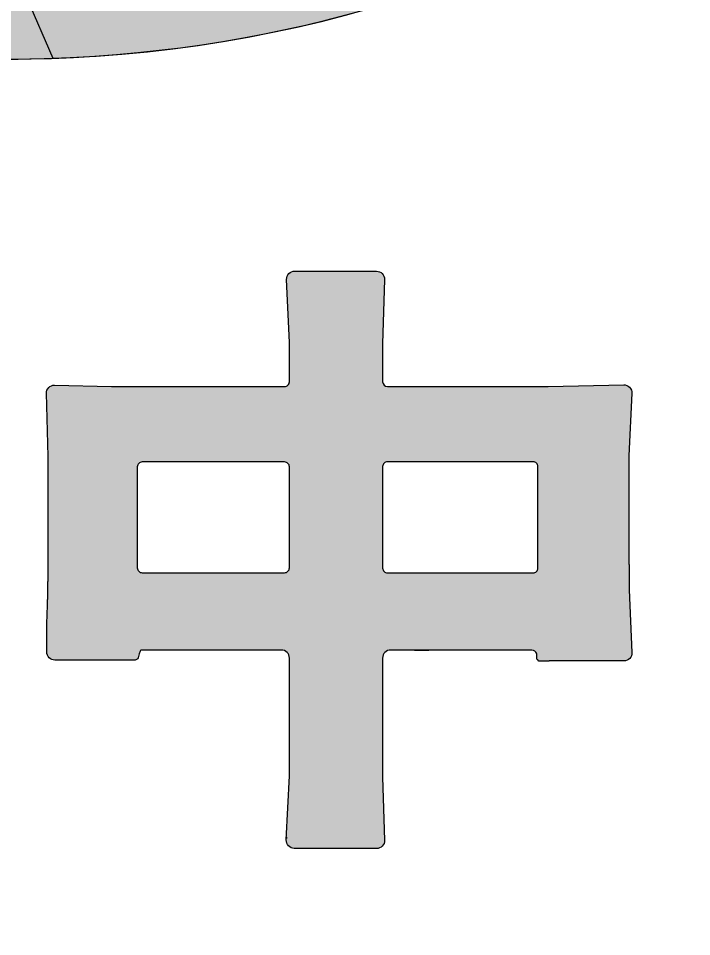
# Model space of a CAD drawing. Extents: x -109840 to 130597, y -3373 to 200909.
# Drawn here: x 115035 to 115451, y 3498 to 4066 of the extents above; entities that cross this region are included whole.
import ezdxf
from ezdxf.enums import TextEntityAlignment as Align

# ---------------------------------------------------------------- set-up
doc = ezdxf.new("R2010")
doc.units = 0
doc.header["$LTSCALE"] = 1000
doc.layers.get('0').update_dxf_attribs({"linetype": 'CONTINUOUS'})
doc.layers.get('Defpoints').update_dxf_attribs({"linetype": 'CONTINUOUS'})
doc.layers.add('DIM', color=3, linetype='CONTINUOUS', lineweight=0)
doc.layers.add('HFZT', color=5, linetype='CONTINUOUS', lineweight=15)
doc.styles.add('TSSD_Dimension', font='tssdeng.shx', dxfattribs={"width": 0.7, "bigfont": 'hztxt.shx'})
doc.styles.add('TSSD_NORM', font='tssdeng.shx', dxfattribs={"width": 0.7, "bigfont": 'hztxt.shx'})
doc.dimstyles.new('TSSD_100_100', dxfattribs={"dimtxt": 300, "dimasz": 100, "dimexe": 100, "dimexo": 250, "dimgap": 100, "dimtad": 1, "dimdec": 0, "dimzin": 0, "dimdsep": 46, "dimtxsty": 'TSSD_Dimension', "dimblk": 'ARCHTICK', "dimblk1": 'ARCHTICK', "dimblk2": 'ARCHTICK', "dimcen": 0, "dimdle": 100, "dimclrt": 7, "dimadec": 0, "dimazin": 0, "dimtfac": 1, "dimtdec": 0, "dimtix": 1, "dimtmove": 2, "dimatfit": 3, "dimfxl": 1, "dimtolj": 1, "dimtzin": 0, "dimarcsym": 0})

# ---------------------------------------------------------------- blocks, each defined once
blk = doc.blocks.new('z')
h = blk.add_hatch(color=256)
h.paths.add_polyline_path([(298824.6, 23772.1), (298703.8, 23772.1, -0.414214), (298691.8, 23784.1), (298691.8, 23813.1), (298691.8, 23816.5), (298691.8, 23823.3), (298691.9, 23825.6), (298691.9, 23826.7), (298692, 23829), (298692.2, 23838.2), (298692.4, 23842.9), (298692.6, 23852.1), (298692.7, 23854.4), (298692.7, 23855.5), (298692.8, 23857.8), (298692.8, 23859.9), (298692.8, 23860.9), (298692.8, 23863), (298693.1, 23863), (298693.1, 23865), (298693.1, 23866), (298693.1, 23868.1), (298693.4, 23868.1), (298693.4, 23876.9), (298693.4, 23881.3), (298693.4, 23890.2), (298693.7, 23890.2), (298693.7, 23965.3), (298693.7, 24002.9), (298693.6, 24078), (298691.1, 24172.9, -0.429279), (298703.4, 24185.2), (298789.1, 24183), (298892.6, 24183), (298944.3, 24183), (299049.2, 24183, 0.414214), (299056.4, 24190.2), (299056.4, 24214.6), (299056.4, 24226), (299056.4, 24249), (299052.3, 24344, -0.427255), (299064.3, 24356.5), (299187.4, 24356.3, -0.422529), (299199.4, 24344), (299196.6, 24247), (299196.6, 24190.2, 0.413831), (299203.8, 24183), (299300.2, 24183), (299348.7, 24183), (299445.6, 24183), (299558.9, 24185.6, -0.434193), (299571.2, 24173), (299566.9, 24078.7), (299566.9, 24013.5), (299566.9, 23980.9), (299566.9, 23915.8), (299567, 23915.8), (299567.1, 23915.8), (299567.2, 23915.8), (299567.2, 23900.5), (299567.2, 23892.9), (299567.2, 23877.7), (299571.3, 23783.3, -0.427114), (299559.4, 23770.8), (299446.9, 23770.8), (299446.9, 23770.6), (299446.9, 23770.6), (299446.9, 23770.5), (299442.4, 23770.5), (299440.1, 23770.5), (299431.5, 23770.5), (299429.7, 23772.5), (299428.3, 23773.6), (299428.3, 23775.3), (299428.3, 23775.9), (299428.3, 23781.3), (299427.7, 23782.5), (299427, 23783.7), (299426.4, 23784.4), (299426, 23784.7), (299425.3, 23785.2), (299423.5, 23786.2), (299422.6, 23786.6), (299420.6, 23787.1), (299419.1, 23787.1), (299418.3, 23787.1), (299290.8, 23787.1), (299208.6, 23787.1, 0.414214), (299196.6, 23775.1), (299196.6, 23692.2), (299196.6, 23660.2), (299196.6, 23596), (299199.5, 23501.2, -0.423847), (299187.4, 23488.8), (299063.7, 23489.1, -0.427862), (299051.7, 23501.7), (299056.4, 23597.9), (299056.4, 23663.5), (299056.4, 23696.3), (299056.4, 23775.1, 0.414214), (299044.4, 23787.1), (299042.6, 23787.1), (299039.9, 23787.1), (299029.5, 23787.1), (298982.1, 23787.1), (298958.4, 23787.1), (298834, 23787.1), (298833.2, 23786.9), (298832.6, 23786.4), (298832, 23785.5), (298830.6, 23781.5), (298829.9, 23779.4), (298828.7, 23774), (298826.6, 23773)])
h.paths.add_polyline_path([(299203.8, 24070), (299298.7, 24070), (299331.6, 24070), (299422.7, 24070, -0.414214), (299429.9, 24062.8), (299429.9, 23979.3), (299429.9, 23955.6), (299429.9, 23910.2, -0.414214), (299422.7, 23903), (299290.5, 23903), (299203.8, 23903, -0.414214), (299196.6, 23910.2), (299196.6, 23960.2), (299196.6, 23984), (299196.6, 24062.8, -0.414214)], flags=16)
h.paths.add_polyline_path([(299056.4, 24062.5), (299056.4, 23977.7), (299056.4, 23954.8), (299056.4, 23910.5, -0.414214), (299049.2, 23903.3), (298835, 23903.3, -0.414214), (298827.8, 23910.5), (298827.8, 23973.4), (298827.8, 24001.2), (298827.8, 24062.5, -0.414214), (298835, 24069.7), (299049.2, 24069.7, -0.414214)], flags=16)
blk.add_lwpolyline([(299029.5, 23787.1), (298982.1, 23787.1), (298958.4, 23787.1), (298834, 23787.1), (298833.2, 23786.9), (298832.6, 23786.4), (298832, 23785.5), (298830.6, 23781.5), (298829.9, 23779.4), (298829, 23775.3), (298828.3, 23774.1), (298827.7, 23773.6), (298826.6, 23773), (298824.6, 23772.1), (298703.8, 23772.1, -0.414214), (298691.8, 23784.1), (298691.8, 23813.1), (298691.8, 23816.5), (298691.8, 23823.3), (298691.9, 23825.6), (298691.9, 23826.7), (298692, 23829), (298692.2, 23838.2), (298692.4, 23842.9), (298692.6, 23852.1), (298692.7, 23854.4), (298692.7, 23855.5), (298692.8, 23857.8), (298692.8, 23859.9), (298692.8, 23860.9), (298692.8, 23863), (298692.9, 23863), (298693, 23863), (298693.1, 23863), (298693.1, 23865), (298693.1, 23866), (298693.1, 23868.1), (298693.2, 23868.1), (298693.3, 23868.1), (298693.4, 23868.1), (298693.4, 23876.9), (298693.4, 23881.3), (298693.4, 23890.2), (298693.5, 23890.2), (298693.6, 23890.2), (298693.7, 23890.2), (298693.7, 23965.3), (298693.7, 24002.9), (298693.6, 24078), (298691.1, 24172.9, -0.429279), (298703.4, 24185.2), (298789.1, 24183), (298892.6, 24183), (298944.3, 24183), (299049.2, 24183, 0.414214), (299056.4, 24190.2), (299056.4, 24214.6), (299056.4, 24226), (299056.4, 24249), (299052.3, 24344, -0.427255), (299064.3, 24356.5), (299187.4, 24356.3, -0.422529), (299199.4, 24344), (299196.6, 24247), (299196.6, 24190.2, 0.413831), (299203.8, 24183), (299300.2, 24183), (299348.7, 24183), (299445.6, 24183), (299558.9, 24185.6, -0.434193), (299571.2, 24173), (299566.9, 24078.7), (299566.9, 24013.5), (299566.9, 23980.9), (299566.9, 23915.8), (299567, 23915.8), (299567.1, 23915.8), (299567.2, 23915.8), (299567.2, 23900.5), (299567.2, 23892.9), (299567.2, 23877.7), (299571.3, 23783.3, -0.427114), (299559.4, 23770.8), (299446.9, 23770.8), (299446.9, 23770.6), (299446.9, 23770.6), (299446.9, 23770.5), (299442.4, 23770.5), (299440.1, 23770.5), (299431.5, 23770.5), (299429.7, 23772.5), (299429.1, 23772.9), (299428.3, 23774), (299428.3, 23775.3), (299428.3, 23775.9), (299428.3, 23781.3), (299428, 23781.9), (299427.7, 23782.5), (299427, 23783.7), (299426.4, 23784.4), (299426, 23784.7), (299425.3, 23785.2), (299423.5, 23786.2), (299422.6, 23786.6), (299420.6, 23787.1), (299419.1, 23787.1), (299418.3, 23787.1), (299290.8, 23787.1), (299208.6, 23787.1, 0.414214), (299196.6, 23775.1), (299196.6, 23692.2), (299196.6, 23660.2), (299196.6, 23596), (299199.5, 23501.2, -0.423847), (299187.4, 23488.8), (299063.7, 23489.1, -0.427862), (299051.7, 23501.7), (299056.4, 23597.9), (299056.4, 23663.5), (299056.4, 23696.3), (299056.4, 23775.1, 0.414214), (299044.4, 23787.1), (299042.6, 23787.1), (299039.9, 23787.1), (299029.5, 23787.1)], format="xyb")
for points in [[(299056.4, 23977.7), (299056.4, 24062.5, 0.414214), (299049.2, 24069.7), (298835, 24069.7, 0.414214), (298827.8, 24062.5), (298827.8, 24001.2), (298827.8, 23973.4), (298827.8, 23910.5, 0.414214), (298835, 23903.3), (299049.2, 23903.3, 0.414214), (299056.4, 23910.5), (299056.4, 23954.8)], [(299429.9, 23910.2), (299429.9, 23955.6), (299429.9, 23979.3), (299429.9, 24062.8, 0.414214), (299422.7, 24070), (299331.6, 24070), (299298.7, 24070), (299203.8, 24070, 0.414214), (299196.6, 24062.8), (299196.6, 23984), (299196.6, 23960.2), (299196.6, 23910.2, 0.414214), (299203.8, 23903), (299290.5, 23903), (299422.7, 23903, 0.414214)]]:
    blk.add_lwpolyline(points, format="xyb", close=True)
for points in [[(299244.6, 23787.1), (299266.2, 23787.1)], [(299051.9, 23505.8), (299051.9, 23503.8)]]:
    blk.add_lwpolyline(points)
blk = doc.blocks.new('dfgdfger')
at = {"layer": 'HFZT'}
h = blk.add_hatch(color=5, dxfattribs=at)
edge = h.paths.add_edge_path()
edge.add_ellipse((447317.1, 387546.5), major_axis=(-1555.6, 0), ratio=0.995633, start_angle=90.9344, end_angle=119.846, ccw=False)
edge.add_line((447342.5, 385997.9), (447410.7, 385840.6))
edge.add_ellipse((447317.1, 387546.5), major_axis=(-2135.7, 0), ratio=0.799523, start_angle=452.511, end_angle=475.0419)
edge.add_line((448221.1, 385999.4), (448091.3, 386203.1))
edge = h.paths.add_edge_path()
edge.add_ellipse((447317.1, 387546.5), major_axis=(-2135.7, 0), ratio=0.799523, start_angle=447.4791, end_angle=452.511)
edge.add_line((447410.7, 385840.6), (447342.5, 385997.9))
edge.add_line((447342.5, 385997.9), (447291.7, 385997.9))
edge.add_line((447291.7, 385997.9), (447223.2, 385840.6))
at = {"layer": 'HFZT', "color": 5}
blk.add_line((447342.5, 385997.9), (447410.7, 385840.6), dxfattribs=at)
for start_param, end_param in [(3.922662, 9.030892), (3.922662, 9.030892), (3.922662, 9.030892), (3.922662, 9.030892), (3.922662, 9.030892), (3.922662, 9.030892), (3.922662, 9.030892), (3.922662, 9.030892), (3.922662, 9.030892), (3.265865, 9.300506), (3.265865, 9.300506), (3.265865, 9.300506), (3.265865, 9.300506), (3.265865, 9.300506), (3.265865, 9.300506)]:
    blk.add_ellipse((447317.1, 387546.5), major_axis=(-2135.7, 0), ratio=0.799523, start_param=start_param, end_param=end_param, dxfattribs=at)
blk = doc.blocks.new('DETK')
at = {"layer": 'HFZT', "color": 2, "xscale": 0.3117434214800596, "yscale": 0.3117434214800596, "zscale": 0.3117434214800596}
blk.add_blockref('dfgdfger', (-111009.55, -116242.4), dxfattribs=at)
at = {"layer": 'HFZT', "color": 5, "xscale": 0.4115013172850013, "yscale": 0.4115013172850013, "zscale": 0.4115013172850013}
blk.add_blockref('z', (-94447.94, -6113.5), dxfattribs=at)
at = {"layer": 'HFZT', "color": 2, "style": 'TSSD_NORM', "width": 0.7}
for tag, height, p in [('比例尺', 250, (40275.22, 3100)), ('日期', 250, (40275.22, 1700)), ('图号', 250, (37501.45, 1700)), ('图名', 400, (31926.24, 1425))]:
    blk.add_attdef(tag, text='', height=height, dxfattribs=at).set_placement(p, align=Align.MIDDLE)
blk = doc.blocks.new('_ArchTick')
at = {"color": 0, "linetype": 'ByBlock', "const_width": 0.15}
blk.add_lwpolyline([(-0.5, -0.5), (0.5, 0.5)], dxfattribs=at)
blk = doc.blocks.new('*D187')
at = {"layer": 'Defpoints', "color": 0, "transparency": 16777216}
for p in [(86588.15, 34060.41), (115688.31, 16824.42), (86588.15, 0)]:
    blk.add_point(p, dxfattribs=at)
at = {"layer": 'DIM', "color": 0, "lineweight": -2, "transparency": 16777216}
for p, q in [((86588.15, 250), (86588.15, 34160.41)), ((115688.31, 17074.42), (115688.31, 34160.41)), ((115788.31, 34060.41), (86488.15, 34060.41))]:
    blk.add_line(p, q, dxfattribs=at)
at = {"layer": 'DIM', "color": 0, "lineweight": -2, "transparency": 16777216, "xscale": 100, "yscale": 100, "zscale": 100, "rotation": 180}
blk.add_blockref('_ArchTick', (86588.15, 34060.41), dxfattribs=at)
at = {"layer": 'DIM', "color": 0, "lineweight": -2, "transparency": 16777216, "xscale": 100, "yscale": 100, "zscale": 100}
blk.add_blockref('_ArchTick', (115688.31, 34060.41), dxfattribs=at)
at = {"layer": 'DIM', "color": 7, "transparency": 16777216, "insert": (101138.23, 34310.41), "char_height": 300, "attachment_point": 5, "style": 'TSSD_Dimension'}
blk.add_mtext('\\A1;29100', dxfattribs=at)
blk = doc.blocks.new('*D188')
at = {"layer": 'Defpoints', "color": 0, "transparency": 16777216}
for p in [(115688.31, 18560.52), (115688.31, 16824.42), (86588.15, 0)]:
    blk.add_point(p, dxfattribs=at)
at = {"layer": 'DIM', "color": 0, "lineweight": -2, "transparency": 16777216}
for p, q in [((86588.15, 250), (86588.15, 18660.52)), ((115688.31, 17074.42), (115688.31, 18660.52)), ((86488.15, 18560.52), (115788.31, 18560.52))]:
    blk.add_line(p, q, dxfattribs=at)
at = {"layer": 'DIM', "color": 0, "lineweight": -2, "transparency": 16777216, "xscale": 100, "yscale": 100, "zscale": 100, "rotation": 180}
blk.add_blockref('_ArchTick', (86588.15, 18560.52), dxfattribs=at)
at = {"layer": 'DIM', "color": 0, "lineweight": -2, "transparency": 16777216, "xscale": 100, "yscale": 100, "zscale": 100}
blk.add_blockref('_ArchTick', (115688.31, 18560.52), dxfattribs=at)
at = {"layer": 'DIM', "color": 7, "transparency": 16777216, "insert": (101138.23, 18810.52), "char_height": 300, "attachment_point": 5, "style": 'TSSD_Dimension'}
blk.add_mtext('\\A1;29100', dxfattribs=at)
blk = doc.blocks.new('*D190')
at = {"layer": 'Defpoints', "color": 0, "transparency": 16777216}
for p in [(82230.41, 16824.42), (115688.31, 16824.42), (107588.15, 0)]:
    blk.add_point(p, dxfattribs=at)
at = {"layer": 'DIM', "color": 0, "lineweight": -2, "transparency": 16777216}
for p, q in [((82230.41, -100), (82230.41, 16924.42)), ((115438.31, 16824.42), (82130.41, 16824.42)), ((107338.15, 0), (82130.41, 0))]:
    blk.add_line(p, q, dxfattribs=at)
at = {"layer": 'DIM', "color": 0, "lineweight": -2, "transparency": 16777216, "xscale": 100, "yscale": 100, "zscale": 100}
for p, rotation in [((82230.41, 16824.42), 90), ((82230.41, 0), 270)]:
    blk.add_blockref('_ArchTick', p, dxfattribs=dict(at, rotation=rotation))
at = {"layer": 'DIM', "color": 7, "transparency": 16777216, "insert": (81980.41, 8412.21), "char_height": 300, "attachment_point": 5, "rotation": 90, "style": 'TSSD_Dimension'}
blk.add_mtext('\\A1;16824', dxfattribs=at)
blk = doc.blocks.new('*D310')
at = {"layer": 'Defpoints', "color": 0, "transparency": 16777216}
for p in [(113041.1, 9370.91), (113041.1, 0), (130496.95, 0)]:
    blk.add_point(p, dxfattribs=at)
at = {"layer": 'DIM', "color": 0, "lineweight": -2, "transparency": 16777216}
for p, q in [((130496.95, 9470.91), (130496.95, -100)), ((113291.1, 9370.91), (130596.95, 9370.91)), ((113291.1, 0), (130596.95, 0))]:
    blk.add_line(p, q, dxfattribs=at)
at = {"layer": 'DIM', "color": 0, "lineweight": -2, "transparency": 16777216, "xscale": 100, "yscale": 100, "zscale": 100}
for p, rotation in [((130496.95, 9370.91), 90), ((130496.95, 0), 270)]:
    blk.add_blockref('_ArchTick', p, dxfattribs=dict(at, rotation=rotation))
at = {"layer": 'DIM', "color": 7, "transparency": 16777216, "insert": (130246.95, 4685.45), "char_height": 300, "attachment_point": 5, "rotation": 90, "style": 'TSSD_Dimension'}
blk.add_mtext('\\A1;9371', dxfattribs=at)
blk = doc.blocks.new('*D368')
at = {"layer": 'Defpoints', "color": 0, "transparency": 16777216}
for p in [(113089.56, 8620.91), (114033.66, 0), (125851.12, 0)]:
    blk.add_point(p, dxfattribs=at)
at = {"layer": 'DIM', "color": 0, "lineweight": -2, "transparency": 16777216}
for p, q in [((125851.12, 8720.91), (125851.12, -100)), ((113339.56, 8620.91), (125951.12, 8620.91)), ((114283.66, 0), (125951.12, 0))]:
    blk.add_line(p, q, dxfattribs=at)
at = {"layer": 'DIM', "color": 0, "lineweight": -2, "transparency": 16777216, "xscale": 100, "yscale": 100, "zscale": 100}
for p, rotation in [((125851.12, 8620.91), 90), ((125851.12, 0), 270)]:
    blk.add_blockref('_ArchTick', p, dxfattribs=dict(at, rotation=rotation))
at = {"layer": 'DIM', "color": 7, "transparency": 16777216, "insert": (125601.12, 4310.45), "char_height": 300, "attachment_point": 5, "rotation": 90, "style": 'TSSD_Dimension'}
blk.add_mtext('\\A1;8621', dxfattribs=at)

msp = doc.modelspace()

# ---------------------------------------------------------------- block references
msp.add_blockref('DETK', (86588.15021, 0))

# ---------------------------------------------------------------- dimensions: what is measured, and where the dimension line sits
at = {"layer": 'DIM'}
for base, p1, p2, picture, middle in [((86588.15021, 34060.40762), (115688.31085, 16824.4178), (86588.15021, 0), '*D187', (101138.23053, 34310.40762)), ((115688.31085, 18560.52107), (86588.15021, 0), (115688.31085, 16824.4178), '*D188', (101138.23053, 18810.52107))]:
    dim = msp.add_linear_dim(base=base, p1=p1, p2=p2, dimstyle='TSSD_100_100', dxfattribs=at)
    dim.commit()
    dim.dimension.update_dxf_attribs({"geometry": picture, "text_midpoint": middle})
for base, p1, p2, picture, middle in [((82230.4143, 16824.4178), (107588.15021, 0), (115688.31085, 16824.4178), '*D190', (81980.4143, 8412.2089)), ((130496.94826, 0), (113041.09532, 9370.90916), (113041.09532, 0), '*D310', (130246.94826, 4685.45458)), ((125851.1158, 0), (113089.55686, 8620.90916), (114033.66406, 0), '*D368', (125601.1158, 4310.45458))]:
    dim = msp.add_linear_dim(base=base, p1=p1, p2=p2, angle=90, dimstyle='TSSD_100_100', dxfattribs=at)
    dim.commit()
    dim.dimension.update_dxf_attribs({"geometry": picture, "text_midpoint": middle})

doc.saveas('drawing.dxf')
